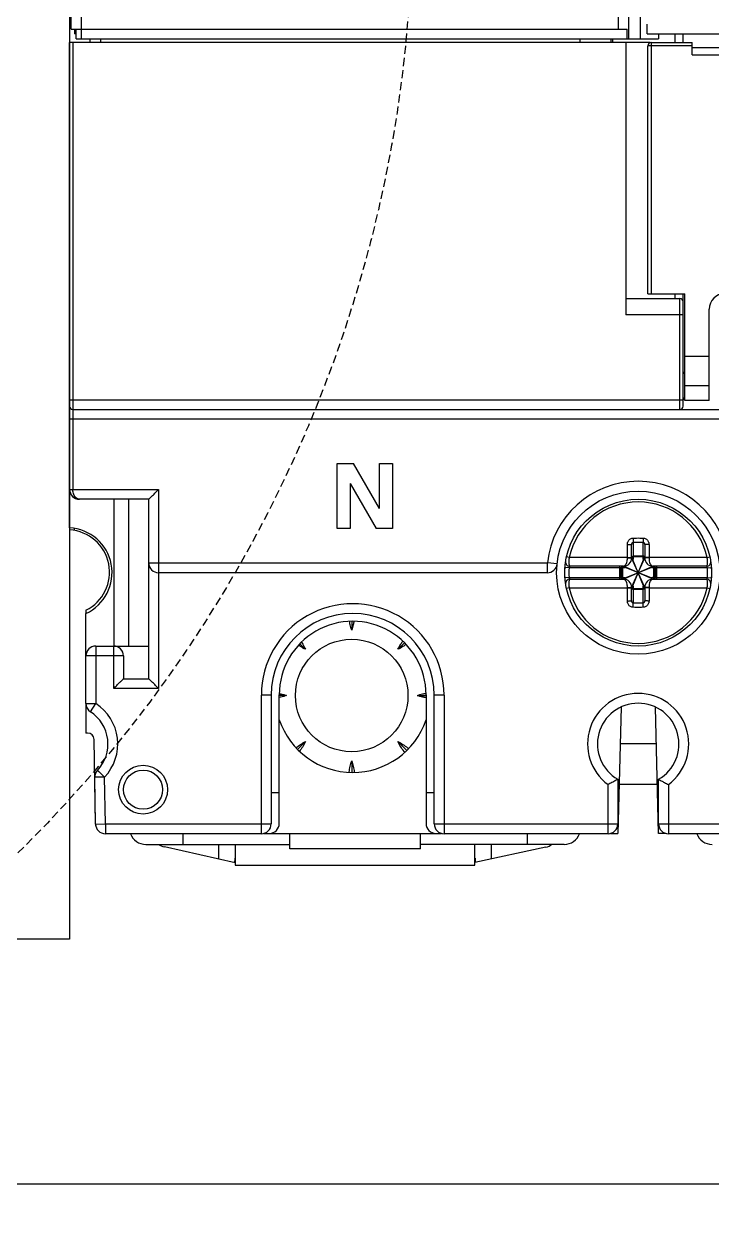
# Model space of a CAD drawing. Extents: x 0 to 557, y 0 to 248.
# Drawn here: x 385.2 to 427.4, y 9.1 to 83.2 of the extents above; entities that cross this region are included whole.
import ezdxf

# ---------------------------------------------------------------- set-up
doc = ezdxf.new("R2010")
doc.units = 0
doc.linetypes.add('HIDDENX2', pattern=[0.75, 0.5, -0.25])

# ---------------------------------------------------------------- blocks, each defined once
blk = doc.blocks.new('LV429640ATNSX22A 1')
for p, q in [((60, 81.741), (60, -6.913)), ((60.1, -7.213), (60.1, 79.279)), ((95, -7.813), (95, 78.904)), ((94.25, 74.487), (94.25, -7.813)), ((93.65, -7.213), (93.65, 73.887)), ((60.7, 35.787), (60.7, -7.213)), ((60, -6.913), (60, -8.045)), ((60.1, -6.913), (60, -6.913)), ((60.1, -7.213), (94.17, -7.213)), ((60.3, -7.213), (60.3, -7.513)), ((60.4, -7.813), (60.4, -7.213)), ((60.7, -7.213), (60.7, -7.813)), ((94.17, -7.813), (94.17, -7.213)), ((95.4, -7.513), (95.4, -6.913)), ((60, -37.789), (60, -8.045)), ((95.589, -8.045), (60, -8.045)), ((60.2, -8.045), (60.2, -35.435)), ((60.4, -7.513), (60.3, -7.513)), ((60.4, -7.813), (96.1, -7.813)), ((61.25, -8.045), (61.25, -7.813)), ((61.921, -8.045), (61.921, -7.813)), ((91.3, -8.045), (91.3, -7.813)), ((93.179, -7.813), (93.179, -8.045)), ((93.3, -8.045), (93.3, -7.813)), ((94.1, -8.045), (94.1, -24.735)), ((95.4, -7.513), (199.3, -7.513)), ((95.65, -8.035), (95.65, -23.435)), ((95.65, -8.035), (98.15, -8.035)), ((96.1, -7.513), (96.1, -7.813)), ((97.1, -7.513), (97.1, -8.035)), ((97.6, -8.035), (97.6, -7.513)), ((98.15, -8.785), (98.15, -8.035)), ((95.45, -23.435), (95.45, -8.235)), ((98.15, -8.235), (95.45, -8.235)), ((98.15, -8.335), (102.15, -8.335)), ((98.15, -8.785), (102.15, -8.785)), ((95.45, -23.435), (97.7, -23.435)), ((97.1, -23.435), (97.1, -23.735)), ((97.6, -30.335), (97.6, -23.435)), ((97.7, -29.985), (97.7, -23.435)), ((94.1, -23.735), (97.4, -23.735)), ((97.4, -30.535), (97.4, -23.735)), ((99.2, -29.985), (99.2, -24.385)), ((97.6, -24.735), (94.1, -24.735)), ((99.2, -27.285), (97.7, -27.285)), ((97.7, -28.26), (97.6, -28.26)), ((97.7, -28.335), (97.6, -28.335)), ((97.7, -29.06), (99.2, -29.06)), ((60, -29.935), (97.6, -29.935)), ((97.7, -29.835), (97.6, -29.835)), ((97.7, -29.91), (97.6, -29.91)), ((99.2, -29.985), (97.7, -29.985)), ((60.2, -30.535), (134.3, -30.535)), ((134.3, -31.135), (60, -31.135)), ((76.4, -37.835), (76.4, -33.835)), ((76.4, -33.835), (77.407, -33.835)), ((79, -36.594), (77.407, -33.835)), ((79, -36.594), (79, -33.835)), ((79, -33.835), (79.8, -33.835)), ((79.8, -33.835), (79.8, -37.835)), ((60, -35.435), (65.45, -35.435)), ((65.45, -35.435), (65.45, -47.635)), ((77.2, -35.076), (78.793, -37.835)), ((77.2, -35.076), (77.2, -37.835)), ((64.85, -36.035), (60.6, -36.035)), ((62.705, -36.035), (62.705, -45.035)), ((63.6, -36.035), (63.6, -45.035)), ((64.85, -47.035), (64.85, -36.035)), ((60, -37.789), (60, -37.916)), ((60.3, -37.951), (60.3, -37.824)), ((77.2, -37.835), (76.4, -37.835)), ((79.8, -37.835), (78.793, -37.835)), ((94.45, -39.635), (94.45, -38.831)), ((94.55, -38.668), (94.55, -39.59)), ((95.15, -39.59), (95.15, -38.668)), ((95.25, -38.831), (95.25, -39.635)), ((64.85, -39.935), (89.282, -39.935)), ((89.879, -39.999), (89.282, -39.935)), ((89.282, -40.535), (89.282, -39.935)), ((90.619, -39.599), (90.456, -39.563)), ((94.187, -39.635), (94.45, -39.635)), ((95.235, -41.402), (94.465, -39.668)), ((94.465, -41.402), (95.235, -39.668)), ((95.169, -41.331), (94.531, -39.738)), ((94.531, -41.331), (95.169, -39.739)), ((95.15, -39.52), (94.55, -39.52)), ((95.15, -39.562), (94.55, -39.562)), ((95.513, -39.635), (95.25, -39.635)), ((99.081, -39.599), (99.244, -39.563)), ((89.282, -40.535), (65.45, -40.535)), ((90.611, -40.235), (90.361, -40.217)), ((90.361, -40.853), (90.361, -40.217)), ((93.905, -40.235), (90.611, -40.235)), ((93.95, -40.135), (90.65, -40.135)), ((93.72, -40.935), (93.72, -40.135)), ((93.816, -40.835), (93.816, -40.235)), ((93.838, -40.235), (93.838, -40.835)), ((93.89, -40.235), (93.89, -40.835)), ((95.717, -40.92), (93.983, -40.15)), ((93.983, -40.92), (95.717, -40.15)), ((95.646, -40.854), (94.054, -40.216)), ((94.054, -40.854), (95.646, -40.216)), ((99.05, -40.135), (95.75, -40.135)), ((99.089, -40.235), (95.795, -40.235)), ((95.81, -40.835), (95.81, -40.235)), ((95.862, -40.835), (95.862, -40.235)), ((95.884, -40.235), (95.884, -40.835)), ((95.98, -40.135), (95.98, -40.935)), ((99.089, -40.235), (99.339, -40.217)), ((99.339, -40.217), (99.339, -40.853)), ((90.611, -40.835), (90.361, -40.853)), ((90.619, -41.471), (90.456, -41.507)), ((90.611, -40.835), (93.905, -40.835)), ((90.65, -40.935), (93.95, -40.935)), ((94.187, -41.435), (94.45, -41.435)), ((94.45, -42.239), (94.45, -41.435)), ((94.55, -41.48), (94.55, -42.401)), ((95.15, -42.401), (95.15, -41.48)), ((95.513, -41.435), (95.25, -41.435)), ((95.25, -41.435), (95.25, -42.239)), ((95.75, -40.935), (99.05, -40.935)), ((95.795, -40.835), (99.089, -40.835)), ((99.081, -41.471), (99.244, -41.507)), ((99.089, -40.835), (99.339, -40.853)), ((94.55, -41.508), (95.15, -41.508)), ((94.55, -41.55), (95.15, -41.55)), ((61, -42.841), (61, -43.033)), ((61, -48.557), (61, -43.033)), ((77.29, -43.516), (77.29, -44.061)), ((61.6, -45.035), (61.6, -48.557)), ((61.6, -45.035), (64.85, -45.035)), ((62.7, -47.635), (62.7, -45.035)), ((74.114, -44.888), (74.46, -45.233)), ((80.12, -45.233), (80.526, -44.828)), ((63.3, -45.635), (61, -45.635)), ((63.3, -45.635), (63.3, -47.035)), ((63.3, -47.035), (64.85, -47.035)), ((65.45, -47.635), (62.7, -47.635)), ((72.35, -48.035), (71.75, -48.035)), ((71.75, -56.535), (71.75, -48.035)), ((72.35, -48.035), (72.35, -55.935)), ((72.848, -55.913), (72.848, -48.014)), ((73.288, -48.063), (72.848, -48.063)), ((81.292, -48.063), (81.848, -48.063)), ((81.848, -48.013), (81.848, -55.914)), ((82.95, -48.035), (82.35, -48.035)), ((82.35, -55.935), (82.35, -48.035)), ((82.95, -48.035), (82.95, -56.535)), ((61, -48.557), (61, -50.363)), ((61, -48.557), (61.6, -48.557)), ((61.275, -49.061), (61.6, -48.557)), ((93.797, -48.77), (93.594, -56.513)), ((96.105, -56.513), (95.903, -48.77)), ((61.094, -50.363), (61, -50.363)), ((61.584, -55.924), (61.494, -50.756)), ((74.46, -50.893), (73.977, -51.377)), ((80.12, -50.893), (80.662, -51.436)), ((93.738, -51.013), (95.961, -51.013)), ((77.29, -52.066), (77.29, -52.781)), ((62.14, -53.066), (61.54, -53.076)), ((61.59, -55.945), (61.54, -53.076)), ((61.704, -52.653), (61.785, -52.73)), ((61.785, -52.73), (61.847, -52.787)), ((61.847, -52.787), (61.882, -52.821)), ((61.882, -52.821), (62.14, -53.066)), ((62.19, -55.935), (62.14, -53.066)), ((93.6, -53.2), (93.6, -55.935)), ((96.1, -55.935), (96.1, -53.2)), ((72.35, -54.013), (72.848, -54.013)), ((81.848, -54.013), (82.35, -54.013)), ((93, -56.535), (93, -53.522)), ((96.027, -53.513), (93.673, -53.513)), ((96.7, -53.522), (96.7, -56.535)), ((61.59, -55.945), (62.19, -55.935)), ((62.19, -55.935), (72.35, -55.935)), ((62.19, -55.935), (62.19, -56.535)), ((82.35, -55.935), (93.6, -55.935)), ((96.1, -55.935), (107.35, -55.935)), ((71.75, -56.535), (62.19, -56.535)), ((66.946, -56.535), (66.946, -57.188)), ((71.909, -56.513), (72.248, -56.513)), ((82.447, -56.533), (72.248, -56.533)), ((73.497, -57.463), (73.497, -56.533)), ((81.497, -57.463), (81.497, -56.533)), ((82.448, -56.514), (82.792, -56.514)), ((93, -56.535), (82.95, -56.535)), ((88.047, -56.535), (88.047, -57.188)), ((93.159, -56.513), (93.594, -56.513)), ((96.541, -56.513), (96.105, -56.513)), ((106.75, -56.535), (96.7, -56.535)), ((64.672, -57.188), (73.497, -57.188)), ((70.147, -58.311), (65.806, -57.349)), ((69.147, -58.089), (69.147, -57.188)), ((70.147, -57.188), (70.147, -58.463)), ((81.497, -57.463), (73.497, -57.463)), ((90.322, -57.188), (81.497, -57.188)), ((84.847, -58.463), (84.847, -57.188)), ((89.187, -57.36), (84.847, -58.29)), ((85.847, -57.188), (85.847, -58.076)), ((70.147, -58.463), (84.847, -58.463))]:
    blk.add_line(p, q)
at = {"color": 7}
blk.add_lwpolyline([(-328, -78), (222, -78), (222, 142), (-328, 142)], close=True, dxfattribs=at)
at = {"color": 3, "linetype": 'ByBlock', "lineweight": -2}
blk.add_lwpolyline([(-60, 132), (60, 132), (60, -63), (-60, -63)], close=True, dxfattribs=at)
at = {"color": 4, "linetype": 'HIDDENX2'}
blk.add_circle((0, 0), 81, dxfattribs=at)
for centre, radius in [((94.85, -40.535), 5), ((94.85, -40.535), 4.5), ((77.29, -48.063), 3.45), ((64.5, -53.835), 1.5), ((64.5, -53.835), 1.2)]:
    blk.add_circle(centre, radius)
for centre, radius, start, end in [((95.65, -8.235), 0.2, 90, 180), ((100.15, -24.385), 0.95, 0, 180), ((97.4, -23.935), 0.2, 0, 90), ((60.2, -30.335), 0.2, 180.00018, 270), ((97.4, -30.335), 0.2, 270, 359.99915), ((60.6, -35.435), 0.6, 180, 270), ((94.85, -40.535), 5.6, 6.15064, 173.84936), ((94.85, -40.535), 4.333, 12.47309, 167.52691), ((59.85, -40.535), 2.75, 294.71985, 86.87322), ((59.85, -40.51), 2.599, 11.4703, 86.6814), ((59.849, -40.51), 2.599, 296.28107, 11.4703), ((65.45, -39.935), 0.6, 180, 270), ((89.282, -39.935), 0.6, 270, 353.84936), ((90.65, -39.885), 0.25, 171.20259, 270), ((93.95, -39.635), 0.5, 270, 0), ((95.75, -39.635), 0.5, 180, 270), ((99.05, -39.885), 0.25, 269.99996, 8.79727), ((94.85, -40.535), 4.25, 175.95223, 184.04777), ((94.85, -40.535), 4.25, 355.95223, 4.04777), ((90.65, -41.185), 0.25, 89.99996, 188.79727), ((94.85, -40.535), 4.333, 192.47309, 347.52691), ((93.95, -41.435), 0.5, 0, 90), ((95.75, -41.435), 0.5, 90, 180), ((99.05, -41.185), 0.25, 351.20259, 90), ((77.35, -48.035), 5.6, 0, 180.00062), ((77.35, -48.035), 5, 0, 180), ((77.348, -48.013), 4.5, 359.99999, 180.00384), ((61.6, -45.635), 0.6, 90, 180), ((62.7, -45.635), 0.6, 0, 90), ((94.85, -51.035), 3.1, 306.63921, 233.36079), ((61.6, -48.557), 0.6, 180, 237.15468), ((60, -51.035), 2.95, 316.49112, 57.15487), ((94.85, -51.035), 2.5, 300, 240), ((60, -51.035), 2.35, 316.49111, 57.15468), ((77.35, -48.033), 4.75, 198.57041, 341.27007), ((61.094, -50.763), 0.4, 0.75185, 90), ((62.14, -53.066), 0.6, 136.49111, 181), ((62.184, -55.913), 0.6, 181.00842, 196.17438), ((62.19, -55.935), 0.6, 181, 270), ((71.75, -55.935), 0.6, 270, 0), ((72.248, -55.913), 0.6, 269.99677, 360), ((82.448, -55.914), 0.6, 180.00032, 269.94895), ((82.95, -55.935), 0.6, 180, 270), ((93, -55.935), 0.6, 270, 0), ((96.7, -55.935), 0.6, 180, 270), ((64.672, -56.188), 1, 200.28799, 270), ((90.322, -56.188), 1, 270.0002, 339.71199), ((99.378, -56.188), 1, 200.28799, 270), ((66.022, -56.373), 1, 234.67389, 257.51092), ((88.972, -56.384), 1, 282.43176, 306.38253)]:
    blk.add_arc(centre, radius, start, end)
for points, knots in [([(60.6, -36.035), (60.556, -36.035), (60.468, -36.012), (60.361, -35.926), (60.281, -35.809), (60.228, -35.674), (60.204, -35.546), (60.2, -35.466), (60.2, -35.435)], [0, 0, 0, 0, 0.130511, 0.2629632, 0.4033116, 0.5506783, 0.6958514, 0.7904779, 0.7904779, 0.7904779, 0.7904779]), ([(64.85, -36.035), (64.859, -36.025), (64.896, -35.989), (64.976, -35.91), (65.101, -35.784), (65.265, -35.62), (65.385, -35.5), (65.45, -35.435)], [0, 0, 0, 0, 0.0402334, 0.155377, 0.3364328, 0.573722, 0.8485282, 0.8485282, 0.8485282, 0.8485282]), ([(94.187, -38.798), (94.187, -38.775), (94.191, -38.727), (94.211, -38.653), (94.247, -38.579), (94.302, -38.51), (94.375, -38.455), (94.457, -38.42), (94.516, -38.412), (94.544, -38.411)], [0, 0, 0, 0, 0.0686055, 0.1439426, 0.226554, 0.3151503, 0.4062368, 0.4967444, 0.5814957, 0.5814957, 0.5814957, 0.5814957]), ([(94.544, -38.411), (94.612, -38.41), (94.748, -38.409), (94.951, -38.409), (95.088, -38.41), (95.156, -38.411)], [0, 0, 0, 0, 0.2025636, 0.4076196, 0.6117272, 0.6117272, 0.6117272, 0.6117272]), ([(94.544, -38.411), (94.544, -38.445), (94.545, -38.508), (94.547, -38.594), (94.549, -38.646), (94.55, -38.668)], [0, 0, 0, 0, 0.1001381, 0.1907363, 0.2572488, 0.2572488, 0.2572488, 0.2572488]), ([(95.156, -38.411), (95.156, -38.445), (95.155, -38.508), (95.153, -38.594), (95.151, -38.646), (95.15, -38.668)], [0, 0, 0, 0, 0.1001378, 0.190736, 0.257248, 0.257248, 0.257248, 0.257248]), ([(95.156, -38.411), (95.184, -38.412), (95.242, -38.42), (95.325, -38.454), (95.397, -38.51), (95.452, -38.578), (95.489, -38.653), (95.509, -38.727), (95.513, -38.775), (95.513, -38.798)], [0, 0, 0, 0, 0.0844544, 0.1745763, 0.2656171, 0.3543791, 0.4371975, 0.5127248, 0.5814975, 0.5814975, 0.5814975, 0.5814975]), ([(94.187, -38.798), (94.22, -38.797), (94.281, -38.799), (94.366, -38.805), (94.413, -38.813), (94.45, -38.823), (94.45, -38.831)], [0, 0, 0, 0, 0.0995172, 0.1852358, 0.2437846, 0.2679334, 0.2679334, 0.2679334, 0.2679334]), ([(94.187, -39.599), (94.187, -39.517), (94.187, -39.346), (94.187, -39.079), (94.187, -38.894), (94.187, -38.798)], [0, 0, 0, 0, 0.2451334, 0.5135022, 0.8014853, 0.8014853, 0.8014853, 0.8014853]), ([(94.45, -38.831), (94.45, -38.821), (94.451, -38.802), (94.456, -38.771), (94.466, -38.741), (94.481, -38.712), (94.501, -38.689), (94.525, -38.673), (94.542, -38.669), (94.55, -38.668)], [0, 0, 0, 0, 0.0284303, 0.0592124, 0.0918038, 0.1246929, 0.1556434, 0.1834244, 0.2075979, 0.2075979, 0.2075979, 0.2075979]), ([(94.55, -38.668), (94.616, -38.668), (94.749, -38.666), (94.949, -38.666), (95.083, -38.668), (95.15, -38.668)], [0, 0, 0, 0, 0.1989894, 0.3995198, 0.6000139, 0.6000139, 0.6000139, 0.6000139]), ([(95.15, -38.668), (95.158, -38.669), (95.175, -38.673), (95.198, -38.688), (95.218, -38.712), (95.233, -38.741), (95.243, -38.771), (95.249, -38.802), (95.25, -38.821), (95.25, -38.831)], [0, 0, 0, 0, 0.0240864, 0.0517359, 0.0826458, 0.1155786, 0.1482428, 0.1791, 0.2075994, 0.2075994, 0.2075994, 0.2075994]), ([(95.513, -38.798), (95.48, -38.797), (95.419, -38.799), (95.334, -38.805), (95.287, -38.813), (95.25, -38.823), (95.25, -38.831)], [0, 0, 0, 0, 0.0995172, 0.1852358, 0.2437845, 0.2679333, 0.2679333, 0.2679333, 0.2679333]), ([(95.513, -38.798), (95.513, -38.895), (95.513, -39.082), (95.513, -39.349), (95.513, -39.518), (95.513, -39.599)], [0, 0, 0, 0, 0.2923982, 0.5595968, 0.8014853, 0.8014853, 0.8014853, 0.8014853]), ([(90.619, -39.599), (90.615, -39.633), (90.608, -39.701), (90.601, -39.806), (90.6, -39.908), (90.603, -39.999), (90.614, -40.07), (90.624, -40.115), (90.642, -40.135), (90.65, -40.135)], [0, 0, 0, 0, 0.1011592, 0.2076643, 0.3132474, 0.407516, 0.4809532, 0.526858, 0.54949, 0.54949, 0.54949, 0.54949]), ([(94.187, -39.599), (94.092, -39.599), (93.898, -39.599), (93.594, -39.599), (93.264, -39.599), (92.901, -39.599), (92.506, -39.599), (92.079, -39.599), (91.621, -39.599), (91.13, -39.599), (90.793, -39.599), (90.619, -39.599)], [0, 0, 0, 0, 0.284634, 0.583745, 0.912593, 1.274918, 1.670146, 2.09758, 2.55637, 3.046106, 3.56801, 3.56801, 3.56801, 3.56801]), ([(93.95, -40.135), (93.979, -40.135), (94.042, -40.106), (94.107, -40.018), (94.154, -39.902), (94.181, -39.77), (94.187, -39.68), (94.187, -39.635)], [0, 0, 0, 0, 0.0857154, 0.1935589, 0.3219294, 0.4600473, 0.5939554, 0.5939554, 0.5939554, 0.5939554]), ([(94.187, -39.635), (94.187, -39.629), (94.187, -39.617), (94.187, -39.605), (94.187, -39.599)], [0, 0, 0, 0, 0.01817785, 0.03583874, 0.03583874, 0.03583874, 0.03583874]), ([(94.287, -39.6), (94.315, -39.601), (94.368, -39.601), (94.41, -39.611), (94.45, -39.61), (94.45, -39.617)], [0, 0, 0, 0, 0.08551, 0.1433196, 0.1647829, 0.1647829, 0.1647829, 0.1647829]), ([(94.439, -39.738), (94.441, -39.731), (94.444, -39.717), (94.449, -39.697), (94.455, -39.68), (94.461, -39.671), (94.465, -39.668)], [0, 0, 0, 0, 0.02227813, 0.04272751, 0.06093428, 0.07551171, 0.07551171, 0.07551171, 0.07551171]), ([(94.45, -39.607), (94.45, -39.598), (94.466, -39.578), (94.492, -39.569), (94.511, -39.565), (94.516, -39.565)], [0, 0, 0, 0, 0.02606707, 0.06616314, 0.08229637, 0.08229637, 0.08229637, 0.08229637]), ([(94.45, -39.635), (94.45, -39.626), (94.466, -39.606), (94.492, -39.598), (94.511, -39.594), (94.516, -39.593)], [0, 0, 0, 0, 0.026066, 0.06616128, 0.0822948, 0.0822948, 0.0822948, 0.0822948]), ([(94.531, -39.738), (94.528, -39.73), (94.521, -39.713), (94.508, -39.692), (94.495, -39.675), (94.482, -39.665), (94.472, -39.665), (94.469, -39.666)], [0, 0, 0, 0, 0.0283478, 0.0532815, 0.0748872, 0.0920764, 0.1014859, 0.1014859, 0.1014859, 0.1014859]), ([(94.485, -39.54), (94.49, -39.537), (94.5, -39.531), (94.51, -39.527), (94.516, -39.525)], [0, 0, 0, 0, 0.01681323, 0.03392807, 0.03392807, 0.03392807, 0.03392807]), ([(94.55, -39.59), (94.55, -39.615), (94.547, -39.665), (94.538, -39.715), (94.531, -39.739)], [0, 0, 0, 0, 0.0754848, 0.149718, 0.149718, 0.149718, 0.149718]), ([(95.169, -39.739), (95.162, -39.715), (95.153, -39.665), (95.15, -39.615), (95.15, -39.59)], [0, 0, 0, 0, 0.0742087, 0.149722, 0.149722, 0.149722, 0.149722]), ([(95.25, -39.607), (95.25, -39.598), (95.234, -39.578), (95.208, -39.569), (95.19, -39.566), (95.184, -39.565)], [0, 0, 0, 0, 0.02575795, 0.06597454, 0.08217418, 0.08217418, 0.08217418, 0.08217418]), ([(95.25, -39.635), (95.25, -39.626), (95.234, -39.606), (95.208, -39.598), (95.189, -39.594), (95.184, -39.593)], [0, 0, 0, 0, 0.02606706, 0.06616314, 0.08229636, 0.08229636, 0.08229636, 0.08229636]), ([(95.235, -39.668), (95.232, -39.665), (95.22, -39.664), (95.205, -39.675), (95.196, -39.687), (95.19, -39.695), (95.189, -39.698)], [0, 0, 0, 0, 0.01414489, 0.03141149, 0.05261127, 0.06060313, 0.06060313, 0.06060313, 0.06060313]), ([(95.261, -39.738), (95.259, -39.731), (95.256, -39.717), (95.251, -39.697), (95.245, -39.68), (95.239, -39.671), (95.235, -39.668)], [0, 0, 0, 0, 0.02223904, 0.04270095, 0.06093086, 0.07551201, 0.07551201, 0.07551201, 0.07551201]), ([(95.413, -39.6), (95.385, -39.601), (95.332, -39.601), (95.29, -39.611), (95.25, -39.61), (95.25, -39.617)], [0, 0, 0, 0, 0.0855099, 0.1433196, 0.1647829, 0.1647829, 0.1647829, 0.1647829]), ([(99.081, -39.599), (98.907, -39.599), (98.569, -39.599), (98.079, -39.599), (97.621, -39.599), (97.193, -39.599), (96.798, -39.599), (96.436, -39.599), (96.106, -39.599), (95.802, -39.599), (95.608, -39.599), (95.513, -39.599)], [0, 0, 0, 0, 0.521932, 1.011689, 1.470493, 1.89794, 2.293184, 2.655521, 2.984393, 3.283507, 3.56801, 3.56801, 3.56801, 3.56801]), ([(95.513, -39.599), (95.513, -39.605), (95.513, -39.617), (95.513, -39.629), (95.513, -39.635)], [0, 0, 0, 0, 0.01766099, 0.03583874, 0.03583874, 0.03583874, 0.03583874]), ([(95.513, -39.635), (95.513, -39.68), (95.518, -39.77), (95.546, -39.902), (95.593, -40.018), (95.658, -40.106), (95.721, -40.135), (95.75, -40.135)], [0, 0, 0, 0, 0.1339076, 0.2720257, 0.4003964, 0.5082394, 0.5939557, 0.5939557, 0.5939557, 0.5939557]), ([(99.05, -40.135), (99.058, -40.135), (99.076, -40.115), (99.086, -40.07), (99.097, -39.999), (99.1, -39.908), (99.099, -39.806), (99.092, -39.701), (99.085, -39.633), (99.081, -39.599)], [0, 0, 0, 0, 0.022622, 0.0685253, 0.1419848, 0.236287, 0.3418926, 0.4483892, 0.5494906, 0.5494906, 0.5494906, 0.5494906]), ([(90.65, -40.135), (90.647, -40.14), (90.64, -40.153), (90.63, -40.176), (90.619, -40.204), (90.613, -40.225), (90.611, -40.235)], [0, 0, 0, 0, 0.0187148, 0.0440151, 0.0759374, 0.1077522, 0.1077522, 0.1077522, 0.1077522]), ([(93.88, -40.141), (93.875, -40.143), (93.854, -40.153), (93.833, -40.174), (93.824, -40.195), (93.822, -40.201)], [0, 0, 0, 0, 0.01694014, 0.06782964, 0.08515314, 0.08515314, 0.08515314, 0.08515314]), ([(93.873, -40.158), (93.864, -40.166), (93.853, -40.18), (93.846, -40.195), (93.844, -40.201)], [0, 0, 0, 0, 0.03424847, 0.05157209, 0.05157209, 0.05157209, 0.05157209]), ([(93.935, -40.135), (93.918, -40.135), (93.895, -40.141), (93.877, -40.155), (93.873, -40.158)], [0, 0, 0, 0, 0.05012009, 0.06715642, 0.06715642, 0.06715642, 0.06715642]), ([(93.935, -40.135), (93.926, -40.135), (93.907, -40.151), (93.898, -40.177), (93.894, -40.195), (93.893, -40.201)], [0, 0, 0, 0, 0.02574366, 0.06591584, 0.08212123, 0.08212123, 0.08212123, 0.08212123]), ([(94.054, -40.216), (94.03, -40.222), (93.98, -40.232), (93.93, -40.235), (93.905, -40.235)], [0, 0, 0, 0, 0.0741826, 0.1497294, 0.1497294, 0.1497294, 0.1497294]), ([(93.95, -40.135), (93.941, -40.135), (93.921, -40.151), (93.913, -40.177), (93.909, -40.195), (93.908, -40.201)], [0, 0, 0, 0, 0.02606707, 0.06616314, 0.08229636, 0.08229636, 0.08229636, 0.08229636]), ([(93.983, -40.15), (93.98, -40.153), (93.979, -40.165), (93.986, -40.174), (93.99, -40.178)], [0, 0, 0, 0, 0.01414468, 0.03141043, 0.03141043, 0.03141043, 0.03141043]), ([(94.053, -40.124), (94.046, -40.126), (94.032, -40.129), (94.012, -40.134), (93.995, -40.14), (93.986, -40.146), (93.983, -40.15)], [0, 0, 0, 0, 0.02223725, 0.04269836, 0.06092843, 0.07550805, 0.07550805, 0.07550805, 0.07550805]), ([(93.99, -40.178), (93.995, -40.183), (94.007, -40.193), (94.02, -40.201), (94.028, -40.205)], [0, 0, 0, 0, 0.02119907, 0.04643887, 0.04643887, 0.04643887, 0.04643887]), ([(95.646, -40.216), (95.655, -40.213), (95.671, -40.206), (95.693, -40.193), (95.71, -40.18), (95.72, -40.167), (95.72, -40.157), (95.719, -40.154)], [0, 0, 0, 0, 0.0283477, 0.0532806, 0.0748854, 0.0920738, 0.1014832, 0.1014832, 0.1014832, 0.1014832]), ([(95.795, -40.235), (95.77, -40.235), (95.72, -40.232), (95.67, -40.222), (95.646, -40.216)], [0, 0, 0, 0, 0.0755715, 0.1497317, 0.1497317, 0.1497317, 0.1497317]), ([(95.647, -40.124), (95.654, -40.126), (95.668, -40.129), (95.688, -40.134), (95.704, -40.14), (95.714, -40.146), (95.717, -40.15)], [0, 0, 0, 0, 0.02227705, 0.04272547, 0.06093149, 0.07550845, 0.07550845, 0.07550845, 0.07550845]), ([(95.75, -40.135), (95.759, -40.135), (95.779, -40.151), (95.787, -40.177), (95.791, -40.195), (95.792, -40.201)], [0, 0, 0, 0, 0.02606593, 0.06616117, 0.08229471, 0.08229471, 0.08229471, 0.08229471]), ([(95.765, -40.135), (95.782, -40.135), (95.804, -40.141), (95.822, -40.154), (95.827, -40.158)], [0, 0, 0, 0, 0.04960304, 0.06665907, 0.06665907, 0.06665907, 0.06665907]), ([(95.765, -40.135), (95.774, -40.135), (95.794, -40.151), (95.802, -40.177), (95.806, -40.195), (95.807, -40.201)], [0, 0, 0, 0, 0.02606707, 0.06616314, 0.08229636, 0.08229636, 0.08229636, 0.08229636]), ([(95.835, -40.148), (95.85, -40.157), (95.867, -40.174), (95.876, -40.195), (95.878, -40.201)], [0, 0, 0, 0, 0.05088955, 0.06821316, 0.06821316, 0.06821316, 0.06821316]), ([(95.839, -40.17), (95.842, -40.175), (95.849, -40.184), (95.854, -40.195), (95.856, -40.201)], [0, 0, 0, 0, 0.01735271, 0.03476827, 0.03476827, 0.03476827, 0.03476827]), ([(99.089, -40.235), (99.087, -40.225), (99.081, -40.204), (99.07, -40.176), (99.06, -40.153), (99.053, -40.14), (99.05, -40.135)], [0, 0, 0, 0, 0.0318147, 0.0637371, 0.0890374, 0.1077522, 0.1077522, 0.1077522, 0.1077522]), ([(90.65, -40.935), (90.642, -40.935), (90.624, -40.955), (90.614, -41), (90.603, -41.071), (90.6, -41.162), (90.601, -41.264), (90.608, -41.369), (90.615, -41.437), (90.619, -41.471)], [0, 0, 0, 0, 0.022622, 0.0685253, 0.1419848, 0.236287, 0.3418926, 0.4483892, 0.5494906, 0.5494906, 0.5494906, 0.5494906]), ([(90.611, -40.835), (90.613, -40.845), (90.619, -40.866), (90.63, -40.893), (90.64, -40.916), (90.647, -40.929), (90.65, -40.935)], [0, 0, 0, 0, 0.0318147, 0.0637371, 0.0890374, 0.1077522, 0.1077522, 0.1077522, 0.1077522]), ([(90.619, -41.471), (90.793, -41.471), (91.131, -41.471), (91.621, -41.471), (92.079, -41.471), (92.507, -41.471), (92.902, -41.471), (93.264, -41.471), (93.594, -41.471), (93.898, -41.471), (94.092, -41.471), (94.187, -41.471)], [0, 0, 0, 0, 0.521932, 1.011689, 1.470493, 1.89794, 2.293184, 2.655521, 2.984393, 3.283507, 3.56801, 3.56801, 3.56801, 3.56801]), ([(93.865, -40.922), (93.85, -40.913), (93.833, -40.895), (93.824, -40.875), (93.822, -40.869)], [0, 0, 0, 0, 0.05088955, 0.06821316, 0.06821316, 0.06821316, 0.06821316]), ([(93.861, -40.9), (93.858, -40.895), (93.851, -40.885), (93.846, -40.875), (93.844, -40.869)], [0, 0, 0, 0, 0.01735271, 0.03476827, 0.03476827, 0.03476827, 0.03476827]), ([(93.935, -40.935), (93.918, -40.935), (93.896, -40.929), (93.878, -40.916), (93.873, -40.912)], [0, 0, 0, 0, 0.04960304, 0.06665908, 0.06665908, 0.06665908, 0.06665908]), ([(93.935, -40.935), (93.926, -40.935), (93.906, -40.919), (93.898, -40.893), (93.894, -40.874), (93.893, -40.869)], [0, 0, 0, 0, 0.02606707, 0.06616314, 0.08229637, 0.08229637, 0.08229637, 0.08229637]), ([(93.905, -40.835), (93.93, -40.835), (93.98, -40.838), (94.03, -40.847), (94.054, -40.854)], [0, 0, 0, 0, 0.0755715, 0.1497317, 0.1497317, 0.1497317, 0.1497317]), ([(93.95, -40.935), (93.941, -40.935), (93.921, -40.919), (93.913, -40.893), (93.909, -40.874), (93.908, -40.869)], [0, 0, 0, 0, 0.02606593, 0.06616117, 0.08229471, 0.08229471, 0.08229471, 0.08229471]), ([(94.187, -41.435), (94.187, -41.39), (94.181, -41.3), (94.154, -41.168), (94.107, -41.052), (94.042, -40.964), (93.979, -40.935), (93.95, -40.935)], [0, 0, 0, 0, 0.1339076, 0.2720257, 0.4003964, 0.5082394, 0.5939557, 0.5939557, 0.5939557, 0.5939557]), ([(94.054, -40.854), (94.045, -40.857), (94.029, -40.864), (94.007, -40.877), (93.99, -40.89), (93.98, -40.903), (93.98, -40.913), (93.981, -40.916)], [0, 0, 0, 0, 0.0283477, 0.0532806, 0.0748854, 0.0920738, 0.1014832, 0.1014832, 0.1014832, 0.1014832]), ([(94.053, -40.946), (94.046, -40.944), (94.032, -40.941), (94.012, -40.936), (93.995, -40.93), (93.986, -40.924), (93.983, -40.92)], [0, 0, 0, 0, 0.02227705, 0.04272547, 0.06093149, 0.07550845, 0.07550845, 0.07550845, 0.07550845]), ([(94.187, -41.471), (94.187, -41.465), (94.187, -41.453), (94.187, -41.441), (94.187, -41.435)], [0, 0, 0, 0, 0.01766099, 0.03583874, 0.03583874, 0.03583874, 0.03583874]), ([(94.187, -42.272), (94.187, -42.244), (94.187, -42.184), (94.187, -42.09), (94.187, -41.988), (94.187, -41.875), (94.187, -41.751), (94.187, -41.615), (94.187, -41.521), (94.187, -41.471)], [0, 0, 0, 0, 0.0858183, 0.1792338, 0.2814322, 0.3935658, 0.516742, 0.6522102, 0.8014853, 0.8014853, 0.8014853, 0.8014853]), ([(94.287, -41.47), (94.315, -41.469), (94.365, -41.47), (94.414, -41.457), (94.445, -41.461), (94.449, -41.456)], [0, 0, 0, 0, 0.0855099, 0.1433196, 0.1628273, 0.1628273, 0.1628273, 0.1628273]), ([(94.439, -41.332), (94.441, -41.339), (94.444, -41.353), (94.449, -41.373), (94.455, -41.389), (94.461, -41.399), (94.465, -41.402)], [0, 0, 0, 0, 0.02223797, 0.04270049, 0.06093265, 0.07551204, 0.07551204, 0.07551204, 0.07551204]), ([(94.45, -41.435), (94.45, -41.444), (94.466, -41.464), (94.492, -41.472), (94.511, -41.476), (94.516, -41.477)], [0, 0, 0, 0, 0.02606706, 0.06616314, 0.08229636, 0.08229636, 0.08229636, 0.08229636]), ([(94.45, -41.463), (94.45, -41.472), (94.466, -41.492), (94.492, -41.501), (94.51, -41.504), (94.516, -41.505)], [0, 0, 0, 0, 0.02575795, 0.06597454, 0.08217417, 0.08217417, 0.08217417, 0.08217417]), ([(94.465, -41.402), (94.468, -41.405), (94.48, -41.406), (94.493, -41.396), (94.499, -41.389), (94.502, -41.385)], [0, 0, 0, 0, 0.01414489, 0.03141149, 0.04509897, 0.04509897, 0.04509897, 0.04509897]), ([(94.502, -41.385), (94.504, -41.383), (94.507, -41.379), (94.51, -41.375), (94.511, -41.372)], [0, 0, 0, 0, 0.00753388, 0.01552575, 0.01552575, 0.01552575, 0.01552575]), ([(94.531, -41.331), (94.538, -41.355), (94.547, -41.405), (94.55, -41.455), (94.55, -41.48)], [0, 0, 0, 0, 0.0742087, 0.149722, 0.149722, 0.149722, 0.149722]), ([(95.15, -41.48), (95.15, -41.455), (95.153, -41.405), (95.162, -41.355), (95.169, -41.331)], [0, 0, 0, 0, 0.0754848, 0.149718, 0.149718, 0.149718, 0.149718]), ([(95.169, -41.331), (95.172, -41.34), (95.179, -41.356), (95.192, -41.378), (95.205, -41.395), (95.218, -41.405), (95.228, -41.405), (95.231, -41.404)], [0, 0, 0, 0, 0.0283478, 0.0532815, 0.0748872, 0.0920764, 0.1014859, 0.1014859, 0.1014859, 0.1014859]), ([(95.25, -41.435), (95.25, -41.444), (95.234, -41.464), (95.208, -41.472), (95.189, -41.476), (95.184, -41.477)], [0, 0, 0, 0, 0.026066, 0.06616128, 0.0822948, 0.0822948, 0.0822948, 0.0822948]), ([(95.25, -41.463), (95.25, -41.472), (95.234, -41.492), (95.208, -41.501), (95.189, -41.504), (95.184, -41.505)], [0, 0, 0, 0, 0.02606706, 0.06616314, 0.08229636, 0.08229636, 0.08229636, 0.08229636]), ([(95.261, -41.332), (95.259, -41.339), (95.256, -41.353), (95.251, -41.373), (95.245, -41.389), (95.239, -41.399), (95.235, -41.402)], [0, 0, 0, 0, 0.02227813, 0.04272751, 0.06093428, 0.07551171, 0.07551171, 0.07551171, 0.07551171]), ([(95.413, -41.47), (95.385, -41.469), (95.335, -41.47), (95.286, -41.457), (95.255, -41.461), (95.251, -41.456)], [0, 0, 0, 0, 0.08551, 0.1433196, 0.1628273, 0.1628273, 0.1628273, 0.1628273]), ([(95.75, -40.935), (95.721, -40.935), (95.658, -40.964), (95.593, -41.052), (95.546, -41.168), (95.518, -41.3), (95.513, -41.39), (95.513, -41.435)], [0, 0, 0, 0, 0.0857154, 0.1935589, 0.3219294, 0.4600473, 0.5939554, 0.5939554, 0.5939554, 0.5939554]), ([(95.513, -41.435), (95.513, -41.441), (95.513, -41.453), (95.513, -41.465), (95.513, -41.471)], [0, 0, 0, 0, 0.01817785, 0.03583874, 0.03583874, 0.03583874, 0.03583874]), ([(95.513, -41.471), (95.608, -41.471), (95.802, -41.471), (96.106, -41.471), (96.436, -41.471), (96.799, -41.471), (97.194, -41.471), (97.621, -41.471), (98.079, -41.471), (98.57, -41.471), (98.907, -41.471), (99.081, -41.471)], [0, 0, 0, 0, 0.284634, 0.583745, 0.912593, 1.274918, 1.670146, 2.09758, 2.55637, 3.046106, 3.56801, 3.56801, 3.56801, 3.56801]), ([(95.513, -41.471), (95.513, -41.521), (95.513, -41.617), (95.513, -41.753), (95.513, -41.877), (95.513, -41.989), (95.513, -42.091), (95.513, -42.185), (95.513, -42.244), (95.513, -42.272)], [0, 0, 0, 0, 0.1507243, 0.2867075, 0.4100161, 0.5219337, 0.6236486, 0.7164144, 0.8014853, 0.8014853, 0.8014853, 0.8014853]), ([(95.795, -40.835), (95.77, -40.835), (95.72, -40.838), (95.67, -40.847), (95.646, -40.854)], [0, 0, 0, 0, 0.0753321, 0.1496914, 0.1496914, 0.1496914, 0.1496914]), ([(95.647, -40.946), (95.654, -40.944), (95.668, -40.941), (95.688, -40.936), (95.704, -40.93), (95.714, -40.924), (95.717, -40.92)], [0, 0, 0, 0, 0.02221081, 0.04255589, 0.06104522, 0.07551541, 0.07551541, 0.07551541, 0.07551541]), ([(95.71, -40.892), (95.706, -40.887), (95.694, -40.877), (95.68, -40.869), (95.673, -40.866)], [0, 0, 0, 0, 0.0209119, 0.04607775, 0.04607775, 0.04607775, 0.04607775]), ([(95.717, -40.92), (95.72, -40.916), (95.721, -40.904), (95.714, -40.896), (95.71, -40.892)], [0, 0, 0, 0, 0.01458251, 0.03123653, 0.03123653, 0.03123653, 0.03123653]), ([(95.795, -40.835), (95.795, -40.852), (95.791, -40.882), (95.779, -40.917), (95.763, -40.931), (95.758, -40.933)], [0, 0, 0, 0, 0.050359, 0.0904545, 0.1092398, 0.1092398, 0.1092398, 0.1092398]), ([(95.81, -40.835), (95.81, -40.852), (95.806, -40.882), (95.794, -40.917), (95.779, -40.931), (95.773, -40.933)], [0, 0, 0, 0, 0.0503577, 0.0904538, 0.1092396, 0.1092396, 0.1092396, 0.1092396]), ([(95.862, -40.835), (95.862, -40.852), (95.853, -40.887), (95.82, -40.922), (95.793, -40.931), (95.782, -40.933)], [0, 0, 0, 0, 0.0519316, 0.1030547, 0.1364663, 0.1364663, 0.1364663, 0.1364663]), ([(95.884, -40.835), (95.884, -40.852), (95.875, -40.887), (95.838, -40.925), (95.804, -40.935), (95.787, -40.935)], [0, 0, 0, 0, 0.0516475, 0.1025371, 0.1526572, 0.1526572, 0.1526572, 0.1526572]), ([(99.05, -40.935), (99.053, -40.93), (99.059, -40.917), (99.07, -40.894), (99.081, -40.866), (99.087, -40.846), (99.089, -40.835)], [0, 0, 0, 0, 0.0178792, 0.0426, 0.0748566, 0.1077504, 0.1077504, 0.1077504, 0.1077504]), ([(99.081, -41.471), (99.085, -41.437), (99.092, -41.368), (99.099, -41.264), (99.1, -41.162), (99.097, -41.071), (99.086, -41), (99.076, -40.955), (99.058, -40.935), (99.05, -40.935)], [0, 0, 0, 0, 0.1011592, 0.2076643, 0.3132474, 0.407516, 0.4809532, 0.526858, 0.54949, 0.54949, 0.54949, 0.54949]), ([(95.215, -41.53), (95.21, -41.533), (95.2, -41.539), (95.19, -41.543), (95.184, -41.545)], [0, 0, 0, 0, 0.01681323, 0.03392807, 0.03392807, 0.03392807, 0.03392807]), ([(94.187, -42.272), (94.22, -42.273), (94.281, -42.271), (94.366, -42.265), (94.413, -42.257), (94.45, -42.247), (94.45, -42.239)], [0, 0, 0, 0, 0.0995172, 0.1852358, 0.2437845, 0.2679333, 0.2679333, 0.2679333, 0.2679333]), ([(94.544, -42.659), (94.516, -42.658), (94.458, -42.65), (94.375, -42.616), (94.303, -42.56), (94.248, -42.491), (94.211, -42.417), (94.191, -42.343), (94.187, -42.295), (94.187, -42.272)], [0, 0, 0, 0, 0.0844544, 0.1745763, 0.2656171, 0.3543791, 0.4371975, 0.5127248, 0.5814975, 0.5814975, 0.5814975, 0.5814975]), ([(94.55, -42.401), (94.542, -42.401), (94.525, -42.397), (94.501, -42.381), (94.482, -42.358), (94.467, -42.329), (94.456, -42.299), (94.451, -42.268), (94.45, -42.249), (94.45, -42.239)], [0, 0, 0, 0, 0.0240864, 0.0517359, 0.0826458, 0.1155786, 0.1482428, 0.1791, 0.2075994, 0.2075994, 0.2075994, 0.2075994]), ([(94.544, -42.659), (94.544, -42.625), (94.545, -42.562), (94.547, -42.476), (94.549, -42.424), (94.55, -42.401)], [0, 0, 0, 0, 0.1001378, 0.190736, 0.257248, 0.257248, 0.257248, 0.257248]), ([(95.156, -42.659), (95.088, -42.66), (94.951, -42.661), (94.748, -42.661), (94.612, -42.66), (94.544, -42.659)], [0, 0, 0, 0, 0.204125, 0.409196, 0.6117272, 0.6117272, 0.6117272, 0.6117272]), ([(95.15, -42.401), (95.083, -42.402), (94.949, -42.403), (94.749, -42.403), (94.616, -42.402), (94.55, -42.401)], [0, 0, 0, 0, 0.2005115, 0.4010562, 0.6000139, 0.6000139, 0.6000139, 0.6000139]), ([(95.25, -42.239), (95.25, -42.248), (95.249, -42.268), (95.244, -42.298), (95.234, -42.329), (95.219, -42.358), (95.199, -42.381), (95.175, -42.397), (95.158, -42.401), (95.15, -42.401)], [0, 0, 0, 0, 0.0284303, 0.0592124, 0.0918038, 0.1246929, 0.1556434, 0.1834244, 0.2075979, 0.2075979, 0.2075979, 0.2075979]), ([(95.156, -42.659), (95.156, -42.625), (95.155, -42.562), (95.153, -42.476), (95.151, -42.424), (95.15, -42.401)], [0, 0, 0, 0, 0.1001381, 0.1907363, 0.2572488, 0.2572488, 0.2572488, 0.2572488]), ([(95.513, -42.272), (95.513, -42.295), (95.509, -42.343), (95.489, -42.417), (95.453, -42.491), (95.398, -42.56), (95.325, -42.615), (95.243, -42.65), (95.184, -42.658), (95.156, -42.659)], [0, 0, 0, 0, 0.0686055, 0.1439426, 0.226554, 0.3151503, 0.4062368, 0.4967444, 0.5814957, 0.5814957, 0.5814957, 0.5814957]), ([(95.513, -42.272), (95.48, -42.273), (95.419, -42.271), (95.334, -42.265), (95.287, -42.257), (95.25, -42.247), (95.25, -42.239)], [0, 0, 0, 0, 0.0995172, 0.1852358, 0.2437846, 0.2679334, 0.2679334, 0.2679334, 0.2679334]), ([(77.29, -44.061), (77.251, -43.951), (77.201, -43.772), (77.167, -43.589), (77.157, -43.522)], [0, 0, 0, 0, 0.3517875, 0.5557782, 0.5557782, 0.5557782, 0.5557782]), ([(74.46, -45.233), (74.354, -45.183), (74.209, -45.101), (74.071, -45.008), (74.03, -44.98)], [0, 0, 0, 0, 0.3518011, 0.4995189, 0.4995189, 0.4995189, 0.4995189]), ([(74.202, -44.798), (74.232, -44.84), (74.327, -44.98), (74.41, -45.128), (74.46, -45.233)], [0, 0, 0, 0, 0.1548141, 0.5063086, 0.5063086, 0.5063086, 0.5063086]), ([(80.12, -45.233), (80.171, -45.127), (80.266, -44.957), (80.378, -44.797), (80.424, -44.735)], [0, 0, 0, 0, 0.3517865, 0.5848181, 0.5848181, 0.5848181, 0.5848181]), ([(80.619, -44.929), (80.557, -44.976), (80.397, -45.087), (80.226, -45.183), (80.12, -45.233)], [0, 0, 0, 0, 0.2338347, 0.5853021, 0.5853021, 0.5853021, 0.5853021]), ([(62.7, -47.635), (62.765, -47.57), (62.885, -47.45), (63.048, -47.287), (63.174, -47.161), (63.254, -47.081), (63.29, -47.045), (63.3, -47.035)], [0, 0, 0, 0, 0.274286, 0.5111711, 0.6922419, 0.807862, 0.8485282, 0.8485282, 0.8485282, 0.8485282]), ([(65.45, -47.635), (65.385, -47.57), (65.265, -47.45), (65.102, -47.287), (64.976, -47.161), (64.896, -47.081), (64.86, -47.045), (64.85, -47.035)], [0, 0, 0, 0, 0.274286, 0.5111711, 0.6922419, 0.807862, 0.8485282, 0.8485282, 0.8485282, 0.8485282]), ([(73.288, -48.063), (73.177, -48.103), (73.031, -48.144), (72.882, -48.174), (72.848, -48.18)], [0, 0, 0, 0, 0.3517919, 0.455463, 0.455463, 0.455463, 0.455463]), ([(72.851, -47.947), (72.884, -47.953), (72.955, -47.968), (73.026, -47.985), (73.064, -47.995)], [0, 0, 0, 0, 0.1008377, 0.21812, 0.21812, 0.21812, 0.21812]), ([(81.848, -48.199), (81.775, -48.189), (81.587, -48.154), (81.403, -48.103), (81.292, -48.063)], [0, 0, 0, 0, 0.2211115, 0.5725756, 0.5725756, 0.5725756, 0.5725756]), ([(73.873, -51.266), (73.963, -51.194), (74.151, -51.058), (74.354, -50.944), (74.46, -50.893)], [0, 0, 0, 0, 0.3449913, 0.6964834, 0.6964834, 0.6964834, 0.6964834]), ([(74.46, -50.893), (74.41, -50.999), (74.296, -51.203), (74.159, -51.392), (74.087, -51.481)], [0, 0, 0, 0, 0.3518006, 0.6976796, 0.6976796, 0.6976796, 0.6976796]), ([(80.12, -50.893), (80.226, -50.944), (80.432, -51.059), (80.644, -51.213), (80.755, -51.305), (80.774, -51.322)], [0, 0, 0, 0, 0.3517858, 0.7058983, 0.7838469, 0.7838469, 0.7838469, 0.7838469]), ([(80.546, -51.544), (80.53, -51.526), (80.439, -51.416), (80.286, -51.205), (80.17, -50.999), (80.12, -50.893)], [0, 0, 0, 0, 0.0739356, 0.4280303, 0.7795071, 0.7795071, 0.7795071, 0.7795071]), ([(77.135, -52.776), (77.136, -52.768), (77.149, -52.643), (77.187, -52.403), (77.251, -52.176), (77.29, -52.066)], [0, 0, 0, 0, 0.0230059, 0.3771607, 0.7286389, 0.7286389, 0.7286389, 0.7286389]), ([(77.29, -52.066), (77.329, -52.176), (77.393, -52.403), (77.432, -52.645), (77.445, -52.771), (77.445, -52.78)], [0, 0, 0, 0, 0.3517872, 0.7059577, 0.7325886, 0.7325886, 0.7325886, 0.7325886]), ([(93.6, -53.2), (93.587, -53.208), (93.532, -53.239), (93.414, -53.306), (93.227, -53.406), (93.081, -53.482), (93, -53.522)], [0, 0, 0, 0, 0.0464425, 0.1872009, 0.409238, 0.6812205, 0.6812205, 0.6812205, 0.6812205]), ([(96.1, -53.2), (96.113, -53.208), (96.167, -53.239), (96.286, -53.305), (96.472, -53.406), (96.619, -53.482), (96.7, -53.522)], [0, 0, 0, 0, 0.046254, 0.1864736, 0.4083174, 0.6812207, 0.6812207, 0.6812207, 0.6812207]), ([(70.104, -58.301), (70.118, -58.273), (70.136, -58.201), (70.143, -58.113), (70.145, -58.058), (70.145, -58.042)], [0, 0, 0, 0, 0.0961682, 0.2178848, 0.2637484, 0.2637484, 0.2637484, 0.2637484]), ([(84.848, -58.026), (84.848, -58.041), (84.85, -58.096), (84.855, -58.182), (84.87, -58.253), (84.881, -58.283)], [0, 0, 0, 0, 0.0438197, 0.1644144, 0.2594884, 0.2594884, 0.2594884, 0.2594884])]:
    blk.add_open_spline(points, degree=3, knots=knots)
for points in [[(94.187, -39.599), (94.22, -39.599), (94.254, -39.6), (94.287, -39.6)], [(94.45, -39.607), (94.45, -39.592), (94.455, -39.576), (94.463, -39.564)], [(94.463, -39.564), (94.469, -39.555), (94.477, -39.547), (94.485, -39.54)], [(94.469, -39.666), (94.468, -39.666), (94.466, -39.667), (94.465, -39.668)], [(94.516, -39.525), (94.527, -39.522), (94.538, -39.52), (94.55, -39.52)], [(94.516, -39.565), (94.527, -39.563), (94.539, -39.562), (94.55, -39.562)], [(94.516, -39.593), (94.527, -39.591), (94.539, -39.59), (94.55, -39.59)], [(95.184, -39.525), (95.173, -39.522), (95.162, -39.52), (95.15, -39.52)], [(95.184, -39.565), (95.173, -39.563), (95.161, -39.562), (95.15, -39.562)], [(95.184, -39.593), (95.173, -39.591), (95.161, -39.59), (95.15, -39.59)], [(95.172, -39.729), (95.171, -39.732), (95.17, -39.735), (95.169, -39.738)], [(95.18, -39.713), (95.177, -39.718), (95.175, -39.724), (95.172, -39.729)], [(95.189, -39.698), (95.186, -39.702), (95.183, -39.707), (95.18, -39.713)], [(95.2, -39.532), (95.195, -39.529), (95.19, -39.527), (95.184, -39.525)], [(95.214, -39.54), (95.21, -39.537), (95.205, -39.534), (95.2, -39.532)], [(95.237, -39.563), (95.231, -39.554), (95.223, -39.546), (95.214, -39.54)], [(95.25, -39.607), (95.25, -39.591), (95.245, -39.576), (95.237, -39.563)], [(95.513, -39.599), (95.48, -39.599), (95.446, -39.6), (95.413, -39.6)], [(93.822, -40.201), (93.818, -40.212), (93.816, -40.223), (93.816, -40.235)], [(93.844, -40.201), (93.84, -40.212), (93.838, -40.223), (93.838, -40.235)], [(93.913, -40.135), (93.902, -40.135), (93.89, -40.137), (93.88, -40.141)], [(93.893, -40.201), (93.891, -40.212), (93.89, -40.223), (93.89, -40.235)], [(93.908, -40.201), (93.906, -40.212), (93.905, -40.224), (93.905, -40.235)], [(94.028, -40.205), (94.033, -40.207), (94.039, -40.21), (94.044, -40.213)], [(94.044, -40.213), (94.047, -40.214), (94.05, -40.215), (94.054, -40.216)], [(95.719, -40.154), (95.719, -40.153), (95.718, -40.151), (95.717, -40.15)], [(95.787, -40.135), (95.798, -40.135), (95.81, -40.137), (95.82, -40.141)], [(95.792, -40.201), (95.794, -40.212), (95.795, -40.224), (95.795, -40.235)], [(95.807, -40.201), (95.809, -40.212), (95.81, -40.224), (95.81, -40.235)], [(95.82, -40.141), (95.825, -40.143), (95.831, -40.145), (95.835, -40.148)], [(95.827, -40.158), (95.831, -40.162), (95.835, -40.166), (95.839, -40.17)], [(95.856, -40.201), (95.86, -40.212), (95.862, -40.223), (95.862, -40.235)], [(95.878, -40.201), (95.882, -40.212), (95.884, -40.223), (95.884, -40.235)], [(93.822, -40.869), (93.818, -40.858), (93.816, -40.847), (93.816, -40.835)], [(93.844, -40.869), (93.84, -40.858), (93.838, -40.847), (93.838, -40.835)], [(93.873, -40.912), (93.869, -40.908), (93.865, -40.904), (93.861, -40.9)], [(93.88, -40.929), (93.875, -40.927), (93.869, -40.924), (93.865, -40.922)], [(93.913, -40.935), (93.902, -40.935), (93.89, -40.933), (93.88, -40.929)], [(93.893, -40.869), (93.891, -40.858), (93.89, -40.846), (93.89, -40.835)], [(93.908, -40.869), (93.906, -40.858), (93.905, -40.846), (93.905, -40.835)], [(93.981, -40.916), (93.981, -40.917), (93.982, -40.919), (93.983, -40.92)], [(94.187, -41.471), (94.22, -41.471), (94.254, -41.47), (94.287, -41.47)], [(94.449, -41.456), (94.45, -41.455), (94.45, -41.454), (94.45, -41.453)], [(94.45, -41.463), (94.45, -41.478), (94.455, -41.494), (94.463, -41.507)], [(94.511, -41.372), (94.514, -41.367), (94.517, -41.362), (94.52, -41.357)], [(94.516, -41.477), (94.527, -41.479), (94.539, -41.48), (94.55, -41.48)], [(94.52, -41.357), (94.523, -41.352), (94.525, -41.346), (94.528, -41.341)], [(94.528, -41.341), (94.529, -41.338), (94.53, -41.334), (94.531, -41.331)], [(95.184, -41.477), (95.173, -41.479), (95.161, -41.48), (95.15, -41.48)], [(95.231, -41.404), (95.232, -41.404), (95.234, -41.403), (95.235, -41.402)], [(95.25, -41.463), (95.25, -41.478), (95.245, -41.494), (95.237, -41.506)], [(95.251, -41.456), (95.25, -41.455), (95.25, -41.454), (95.25, -41.453)], [(95.513, -41.471), (95.48, -41.471), (95.446, -41.47), (95.413, -41.47)], [(95.656, -40.857), (95.653, -40.856), (95.65, -40.855), (95.646, -40.854)], [(95.673, -40.866), (95.667, -40.863), (95.662, -40.86), (95.656, -40.857)], [(95.758, -40.933), (95.755, -40.934), (95.753, -40.935), (95.75, -40.935)], [(95.782, -40.933), (95.776, -40.934), (95.771, -40.935), (95.765, -40.935)], [(94.463, -41.507), (94.469, -41.516), (94.477, -41.523), (94.486, -41.53)], [(94.486, -41.53), (94.49, -41.533), (94.495, -41.536), (94.5, -41.538)], [(94.5, -41.538), (94.505, -41.541), (94.51, -41.543), (94.516, -41.545)], [(94.516, -41.505), (94.527, -41.507), (94.539, -41.508), (94.55, -41.508)], [(94.516, -41.545), (94.527, -41.548), (94.538, -41.55), (94.55, -41.55)], [(95.184, -41.505), (95.173, -41.507), (95.161, -41.508), (95.15, -41.508)], [(95.184, -41.545), (95.173, -41.548), (95.162, -41.55), (95.15, -41.55)], [(95.237, -41.506), (95.231, -41.515), (95.223, -41.523), (95.215, -41.53)], [(77.424, -43.517), (77.414, -43.586), (77.401, -43.655), (77.386, -43.723)], [(77.386, -43.723), (77.361, -43.838), (77.329, -43.951), (77.29, -44.061)], [(73.064, -47.995), (73.139, -48.014), (73.214, -48.037), (73.288, -48.063)], [(81.292, -48.063), (81.403, -48.024), (81.516, -47.992), (81.631, -47.967)], [(81.631, -47.967), (81.701, -47.952), (81.772, -47.939), (81.844, -47.928)]]:
    blk.add_open_spline(points, degree=3)

msp = doc.modelspace()

# ---------------------------------------------------------------- block references
msp.add_blockref('LV429640ATNSX22A 1', (328, 90.121))

doc.saveas('drawing.dxf')
